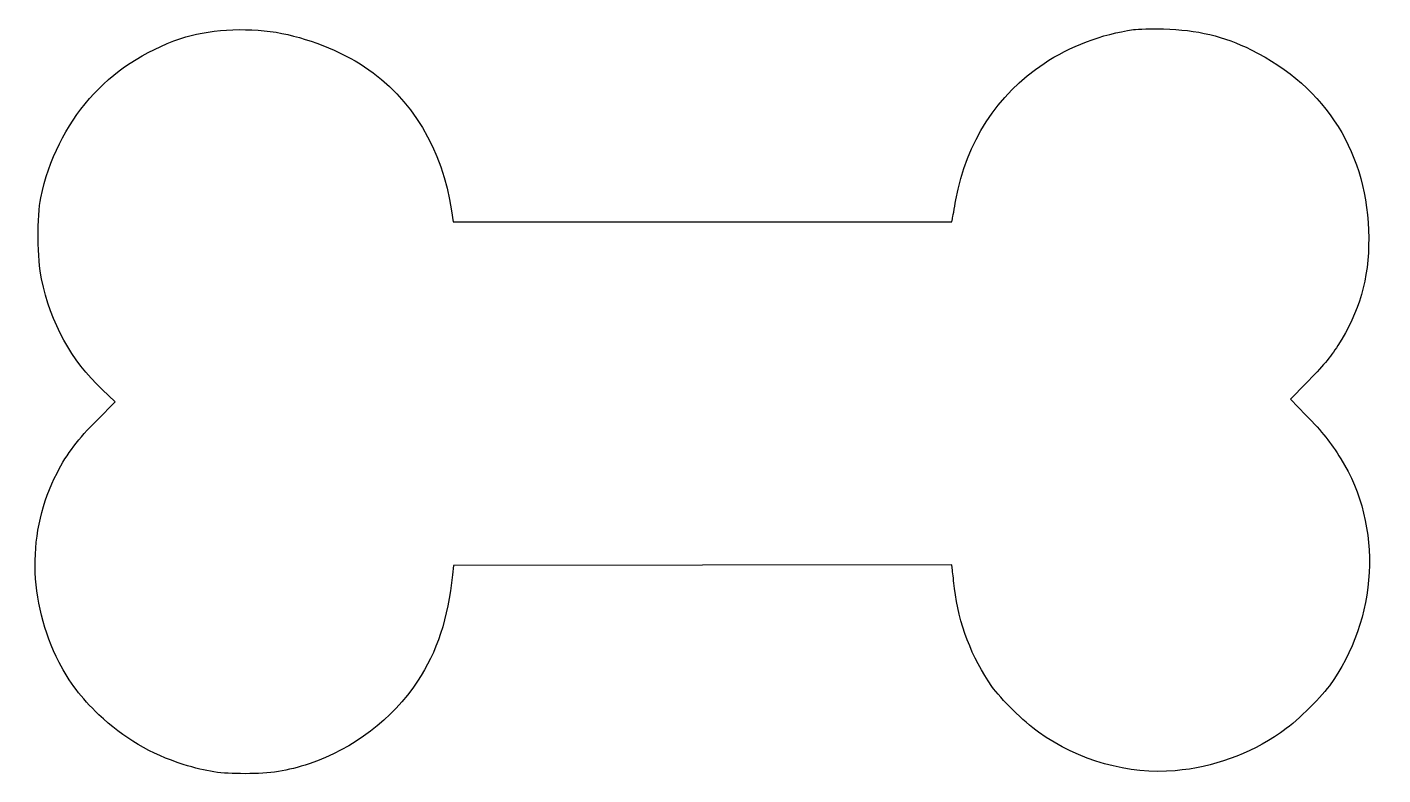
# Model space of a CAD drawing. Header units: centimetres. Extents: x -17.8 to 18, y -9.9 to 9.9.
import ezdxf

# ---------------------------------------------------------------- set-up
doc = ezdxf.new("R2010")
doc.units = ezdxf.units.CM
doc.header["$MEASUREMENT"] = 0
doc.layers.add('Layer 1', color=7, linetype='Continuous')

msp = doc.modelspace()

# ---------------------------------------------------------------- linework, layer by layer
at = {"layer": 'Layer 1'}
msp.add_open_spline([(11.39472, 9.82486), (10.56569, 9.70844), (9.70844, 9.38389), (9.03111, 8.93233), (9.03111, 8.93233), (7.7858, 8.09977), (6.985, 6.858), (6.70278, 5.32694), (6.70278, 5.32694), (6.66045, 5.09411), (6.61811, 4.86833), (6.61106, 4.826), (6.61106, 4.826), (6.61106, 4.826), (6.59695, 4.74486), (6.59695, 4.74486), (6.59695, 4.74486), (6.59695, 4.74486), (0.00353, 4.74486), (0.00353, 4.74486), (0.00353, 4.74486), (0.00353, 4.74486), (-6.58989, 4.74486), (-6.58989, 4.74486), (-6.58989, 4.74486), (-6.58989, 4.74486), (-6.63222, 5.03767), (-6.63222, 5.03767), (-6.63222, 5.03767), (-6.86858, 6.66398), (-7.67997, 8.01159), (-8.92528, 8.84414), (-8.92528, 8.84414), (-9.56381, 9.26747), (-10.45986, 9.61672), (-11.2642, 9.75431), (-11.2642, 9.75431), (-12.07559, 9.89189), (-13.10217, 9.82487), (-13.78656, 9.59203), (-13.78656, 9.59203), (-15.72331, 8.92881), (-17.04623, 7.42245), (-17.4872, 5.37986), (-17.4872, 5.37986), (-17.58598, 4.91772), (-17.57539, 3.72886), (-17.46956, 3.2385), (-17.46956, 3.2385), (-17.21203, 2.05317), (-16.68287, 1.08656), (-15.86442, 0.3175), (-15.86442, 0.3175), (-15.86442, 0.3175), (-15.5187, -0.01058), (-15.5187, -0.01058), (-15.5187, -0.01058), (-15.5187, -0.01058), (-15.98789, -0.4833), (-15.98789, -0.4833), (-15.98789, -0.4833), (-16.51353, -1.00894), (-16.77811, -1.35819), (-17.05681, -1.89441), (-17.05681, -1.89441), (-17.84703, -3.40783), (-17.82587, -5.29872), (-17.00037, -6.8968), (-17.00037, -6.8968), (-16.7252, -7.42949), (-16.42887, -7.82108), (-15.95262, -8.27969), (-15.95262, -8.27969), (-15.31056, -8.89), (-14.56268, -9.33097), (-13.72306, -9.59202), (-13.72306, -9.59202), (-13.06689, -9.7931), (-12.75998, -9.83896), (-12.08264, -9.83896), (-12.08264, -9.83896), (-11.41589, -9.83896), (-10.97845, -9.77193), (-10.38931, -9.57438), (-10.38931, -9.57438), (-9.22162, -9.1828), (-8.20209, -8.40669), (-7.52475, -7.39069), (-7.52475, -7.39069), (-7.01675, -6.62869), (-6.72042, -5.73263), (-6.604, -4.58611), (-6.604, -4.58611), (-6.604, -4.58611), (-6.57931, -4.33917), (-6.57931, -4.33917), (-6.57931, -4.33917), (-6.57931, -4.33917), (0.00705, -4.32859), (0.00705, -4.32859), (0.00705, -4.32859), (0.00705, -4.32859), (6.59341, -4.32153), (6.59341, -4.32153), (6.59341, -4.32153), (6.59341, -4.32153), (6.61105, -4.4697), (6.61105, -4.4697), (6.61105, -4.4697), (6.62163, -4.55437), (6.64633, -4.76603), (6.66749, -4.94595), (6.66749, -4.94595), (6.7698, -5.85259), (7.1261, -6.78392), (7.65174, -7.53181), (7.65174, -7.53181), (7.88105, -7.85989), (8.49841, -8.46314), (8.88646, -8.74184), (8.88646, -8.74184), (9.94479, -9.49678), (11.27477, -9.87073), (12.4989, -9.76137), (12.4989, -9.76137), (13.50784, -9.66965), (14.44271, -9.33451), (15.28232, -8.75948), (15.28232, -8.75948), (15.65626, -8.50548), (16.30538, -7.88106), (16.57349, -7.5177), (16.57349, -7.5177), (17.86113, -5.76439), (17.98813, -3.28437), (16.87688, -1.51695), (16.87688, -1.51695), (16.59819, -1.06892), (16.40416, -0.82903), (15.94907, -0.35984), (15.94907, -0.35984), (15.94907, -0.35984), (15.5469, 0.05644), (15.5469, 0.05644), (15.5469, 0.05644), (15.5469, 0.05644), (15.94907, 0.46919), (15.94907, 0.46919), (15.94907, 0.46919), (16.42179, 0.94897), (16.58407, 1.143), (16.79926, 1.48166), (16.79926, 1.48166), (17.37076, 2.36713), (17.6177, 3.23144), (17.61418, 4.32152), (17.61418, 4.32152), (17.6036, 6.52991), (16.4994, 8.30085), (14.50974, 9.29216), (14.50974, 9.29216), (13.78302, 9.65552), (13.07746, 9.82133), (12.18846, 9.84249), (12.18846, 9.84249), (11.87802, 9.84955), (11.52171, 9.84249), (11.39471, 9.82485), (11.39471, 9.82485), (11.39471, 9.82485), (11.39472, 9.82486), (11.39472, 9.82486)], degree=3, knots=[0, 0, 0, 0, 0.02272727, 0.02272727, 0.02272727, 0.02272727, 0.04545455, 0.04545455, 0.04545455, 0.04545455, 0.06818182, 0.06818182, 0.06818182, 0.06818182, 0.09090909, 0.09090909, 0.09090909, 0.09090909, 0.11363636, 0.11363636, 0.11363636, 0.11363636, 0.13636364, 0.13636364, 0.13636364, 0.13636364, 0.15909091, 0.15909091, 0.15909091, 0.15909091, 0.18181818, 0.18181818, 0.18181818, 0.18181818, 0.20454545, 0.20454545, 0.20454545, 0.20454545, 0.22727273, 0.22727273, 0.22727273, 0.22727273, 0.25, 0.25, 0.25, 0.25, 0.27272727, 0.27272727, 0.27272727, 0.27272727, 0.29545455, 0.29545455, 0.29545455, 0.29545455, 0.31818182, 0.31818182, 0.31818182, 0.31818182, 0.34090909, 0.34090909, 0.34090909, 0.34090909, 0.36363636, 0.36363636, 0.36363636, 0.36363636, 0.38636364, 0.38636364, 0.38636364, 0.38636364, 0.40909091, 0.40909091, 0.40909091, 0.40909091, 0.43181818, 0.43181818, 0.43181818, 0.43181818, 0.45454545, 0.45454545, 0.45454545, 0.45454545, 0.47727273, 0.47727273, 0.47727273, 0.47727273, 0.5, 0.5, 0.5, 0.5, 0.52272727, 0.52272727, 0.52272727, 0.52272727, 0.54545455, 0.54545455, 0.54545455, 0.54545455, 0.56818182, 0.56818182, 0.56818182, 0.56818182, 0.59090909, 0.59090909, 0.59090909, 0.59090909, 0.61363636, 0.61363636, 0.61363636, 0.61363636, 0.63636364, 0.63636364, 0.63636364, 0.63636364, 0.65909091, 0.65909091, 0.65909091, 0.65909091, 0.68181818, 0.68181818, 0.68181818, 0.68181818, 0.70454545, 0.70454545, 0.70454545, 0.70454545, 0.72727273, 0.72727273, 0.72727273, 0.72727273, 0.75, 0.75, 0.75, 0.75, 0.77272727, 0.77272727, 0.77272727, 0.77272727, 0.79545455, 0.79545455, 0.79545455, 0.79545455, 0.81818182, 0.81818182, 0.81818182, 0.81818182, 0.84090909, 0.84090909, 0.84090909, 0.84090909, 0.86363636, 0.86363636, 0.86363636, 0.86363636, 0.88636364, 0.88636364, 0.88636364, 0.88636364, 0.90909091, 0.90909091, 0.90909091, 0.90909091, 0.93181818, 0.93181818, 0.93181818, 0.93181818, 0.95454545, 0.95454545, 0.95454545, 0.95454545, 1, 1, 1, 1], dxfattribs=at)

doc.saveas('drawing.dxf')
